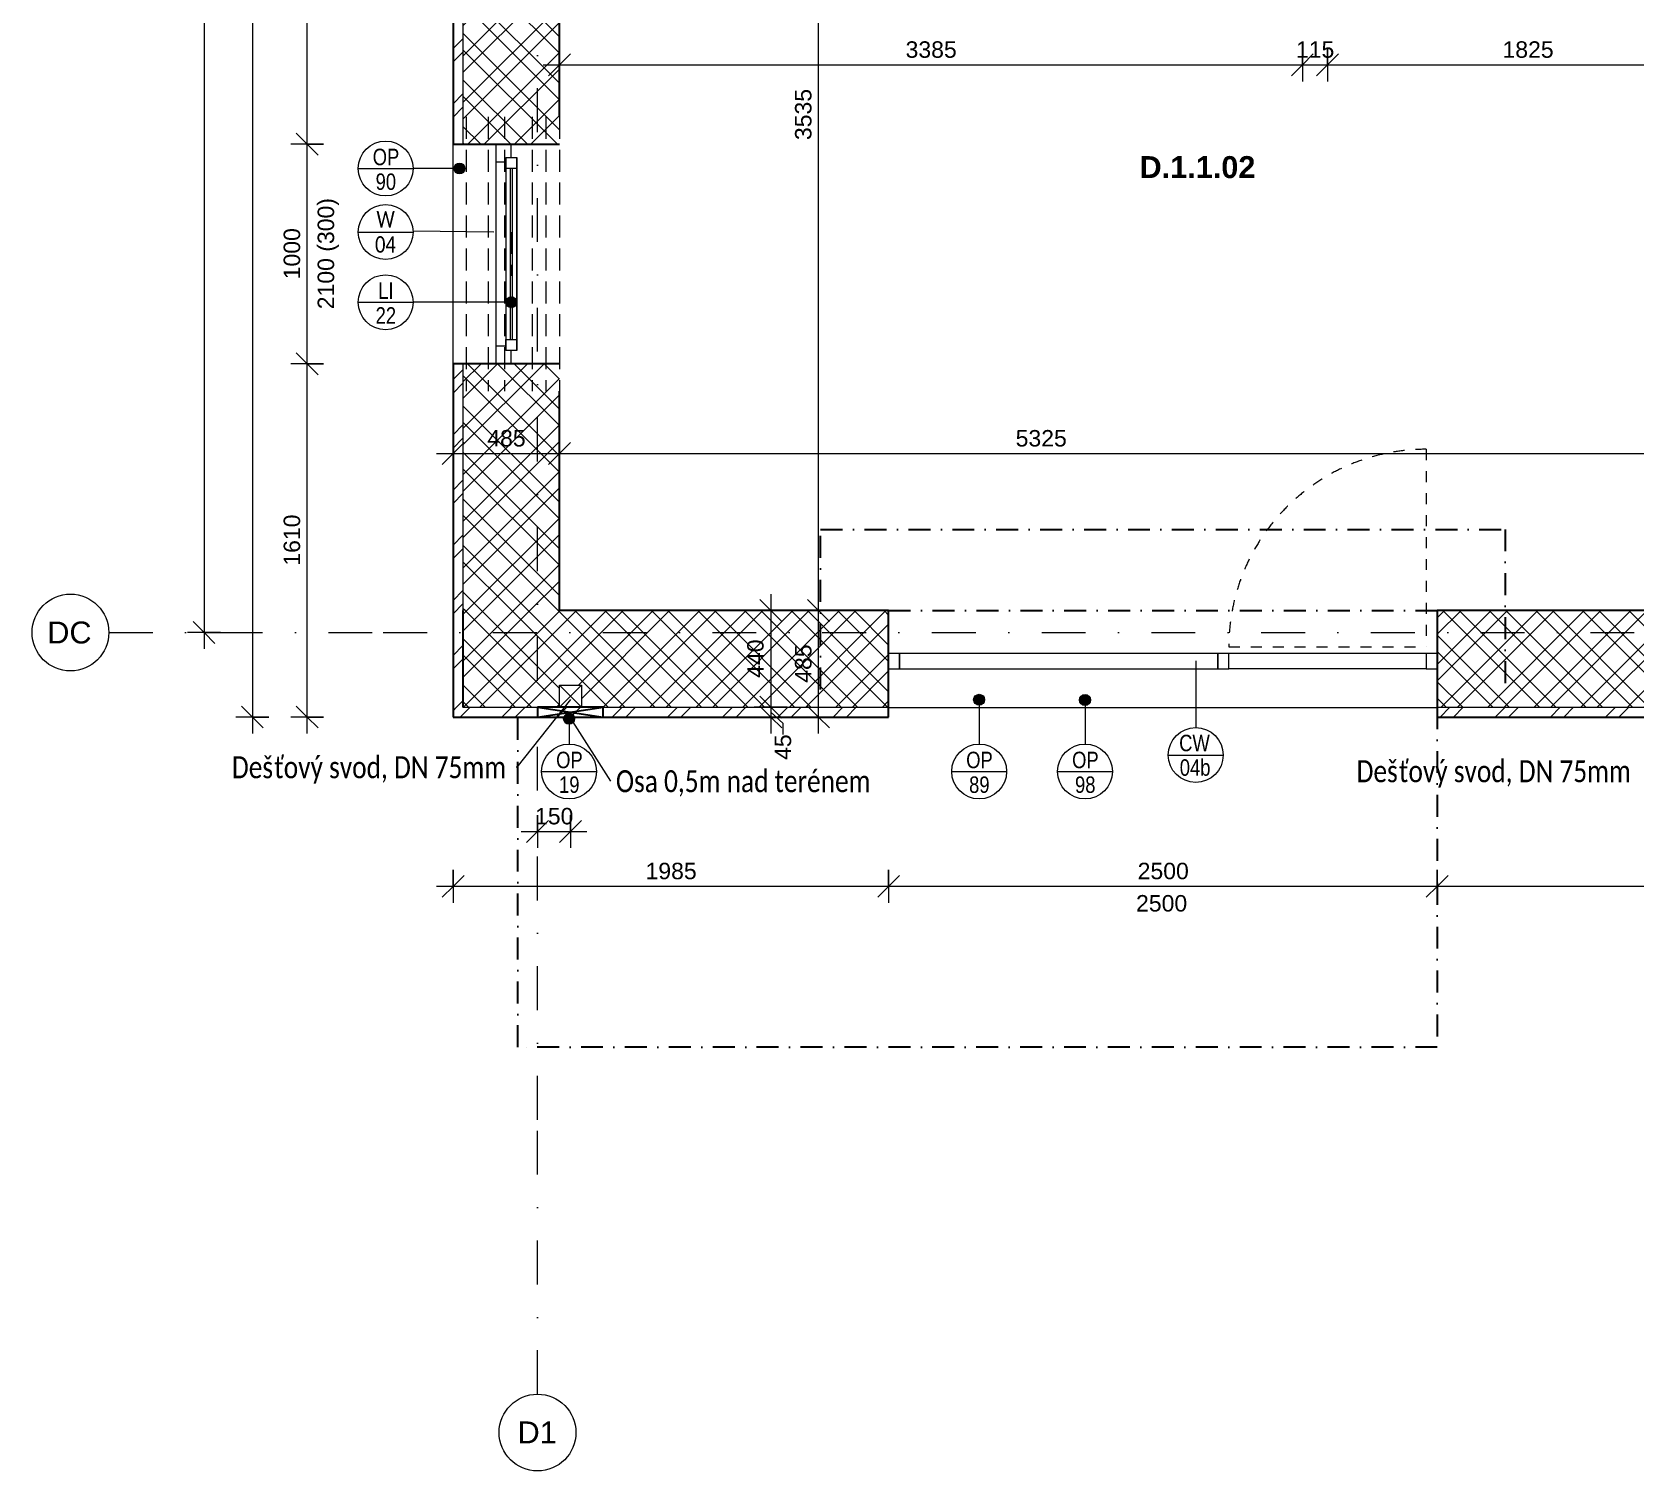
# Model space of a CAD drawing. Header units: millimetres. Extents: x -7705 to 38927, y -2985 to 72287.
# Drawn here: x -7705 to -401, y 53359 to 59916 of the extents above; entities that cross this region are included whole.
import ezdxf

# ---------------------------------------------------------------- set-up
doc = ezdxf.new("R2010")
doc.units = ezdxf.units.MM
for name, pattern in [('HA_Dash_2mm-S1mm', [100, 50, -50]), ('HA_Dash_3mm-S1mm', [150, 100, -50]), ('HA_DashDot_10mm-S3mm', [500, 200, -150, 0, -150]), ('HA_DashDot_4mm-S1mm', [200, 100, -50, 0, -50])]:
    doc.linetypes.add(name, pattern=pattern)
for name, color, linetype, lineweight in [('A-____-____-DIMS', 9, 'Continuous', 5), ('A-____-____-DIMS-50', 9, 'Continuous', 5), ('A-AREA-____-IDEN', 9, 'Continuous', 9), ('A-DETL-____-OTLN', 9, 'Continuous', 25), ('A-DOOR-____-OTLN', 9, 'Continuous', 9), ('A-FLOR-____-OTLN', 9, 'Continuous', 9), ('A-FLOR-____-OVHD', 9, 'HA_DashDot_4mm-S1mm', 25), ('A-GENM-____-HDLN', 9, 'HA_Dash_3mm-S1mm', 9), ('A-GENM-____-IDEN', 9, 'Continuous', 9), ('A-GENM-____-OTLN', 9, 'Continuous', 9), ('A-GLAZ-____-IDEN', 9, 'Continuous', 9), ('A-GLAZ-____-MCUT', 9, 'Continuous', 5), ('A-GLAZ-____-OTLN', 9, 'Continuous', 5), ('A-GLAZ-CURT-MCUT', 9, 'Continuous', 5), ('A-GLAZ-CURT-OTLN', 9, 'Continuous', 5), ('A-GLAZ-CWMG-MCUT', 9, 'Continuous', 5), ('A-GLAZ-CWMG-OTLN', 9, 'Continuous', 5), ('A-WALL-____-IDEN', 9, 'Continuous', 9), ('A-WALL-____-MCUT', 9, 'Continuous', 25), ('A-WALL-____-OTLN', 9, 'Continuous', 9), ('A-WALL-____-PATT', 9, 'Continuous', 25), ('G-____-____-TEXT', 9, 'Continuous', 5), ('M-HVAC-DUCT-OTLN', 9, 'Continuous', 9), ('S-GRID-____-IDEN', 9, 'Continuous', 9), ('S-GRID-____-OTLN', 9, 'Continuous', 5)]:
    doc.layers.add(name, color=color, linetype=linetype, lineweight=lineweight)
doc.styles.add('Arial', font='arial.ttf', dxfattribs={"height": 100})
doc.styles.add('Arial_1', font='arial.ttf', dxfattribs={"height": 75})
doc.styles.add('Arial_2', font='arial.ttf', dxfattribs={"width": 0.8, "height": 75})
doc.styles.add('Arial_B', font='arialbd.ttf', dxfattribs={"height": 100})
doc.styles.add('Calibri', font='calibri.ttf', dxfattribs={"width": 0.8, "height": 75})
doc.styles.add('Calibri_1', font='calibri.ttf', dxfattribs={"width": 0.8, "height": 100})
doc.dimstyles.new('Inner_Dimensions', dxfattribs={"dimscale": 304.8, "dimtxt": 76.519455, "dimasz": 0.328084, "dimexe": 0.246063, "dimexo": 0.0625, "dimgap": 0.032808, "dimtad": 1, "dimdec": 0, "dimzin": 0, "dimdsep": 46, "dimtxsty": 'Arial_1', "dimblk1": 'OBLIQUE', "dimblk2": 'OBLIQUE', "dimsah": 1, "dimcen": 0.09, "dimdle": 0.246063, "dimazin": 0, "dimtfac": 1, "dimtdec": 4, "dimtix": 1, "dimtmove": 0, "dimatfit": 3, "dimfxl": 0.246063, "dimfxlon": 1, "dimtvp": 1, "dimtolj": 1, "dimtzin": 0, "dimlwd": 9, "dimlwe": 9, "dimarcsym": 2})
doc.dimstyles.new('Inner_Dimensions_1', dxfattribs={"dimscale": 304.8, "dimtxt": 76.519455, "dimasz": 0.328084, "dimexe": 0.246063, "dimexo": 0.0625, "dimgap": 0.032808, "dimtad": 1, "dimdec": 0, "dimzin": 0, "dimdsep": 46, "dimtxsty": 'Arial_1', "dimblk1": 'OBLIQUE', "dimblk2": 'OBLIQUE', "dimsah": 1, "dimcen": 0.09, "dimdle": 0.246063, "dimazin": 0, "dimtfac": 1, "dimtdec": 4, "dimtix": 1, "dimtmove": 2, "dimatfit": 3, "dimfxl": 0.246063, "dimfxlon": 1, "dimtvp": 1, "dimtolj": 1, "dimtzin": 0, "dimlwd": 9, "dimlwe": 9, "dimarcsym": 2})
doc.dimstyles.new('Inner_Dimensions_2', dxfattribs={"dimscale": 304.8, "dimtxt": 76.519455, "dimasz": 0.328084, "dimexe": 0.246063, "dimexo": 0.0625, "dimgap": 0.032808, "dimtad": 1, "dimdec": 0, "dimzin": 0, "dimdsep": 46, "dimtxsty": 'Arial_1', "dimblk1": 'OBLIQUE', "dimblk2": 'OBLIQUE', "dimsah": 1, "dimcen": 0.09, "dimdle": 0.246063, "dimazin": 0, "dimtfac": 1, "dimtdec": 4, "dimtix": 1, "dimtmove": 1, "dimatfit": 3, "dimfxl": 0.246063, "dimfxlon": 1, "dimtvp": 1, "dimtolj": 1, "dimtzin": 0, "dimlwd": 9, "dimlwe": 9, "dimarcsym": 2})
pattern_1 = [(45, (0, 0), (-106.06602, 106.06602), []), (45, (75, 0), (-106.06602, 106.06602), []), (315, (0, 0), (106.06602, 106.06602), []), (315, (75, 0), (106.06602, 106.06602), [])]
pattern_2 = [(45, (0, 0), (-125.7236, 125.7236), []), (45, (0, 190.5), (-125.7236, 125.7236), [])]

# ---------------------------------------------------------------- blocks, each defined once
blk = doc.blocks.new('HA_WD_SinglePanel - 1000x2100-1653868-DPS_1NP-D')
at = {"layer": 'A-GLAZ-____-MCUT'}
for p, q in [((-420, 70), (-500, 70)), ((-500, 0), (-440, 0)), ((-440, -25), (-440, 25)), ((-440, 25), (-390, 25)), ((-420, 25), (-420, 70)), ((-390, 25), (-390, -25)), ((390, 5), (-390, 5)), ((390, -25), (390, 25)), ((390, 25), (440, 25)), ((500, 70), (420, 70)), ((420, 70), (420, 25)), ((440, 25), (440, -25)), ((440, 0), (500, 0)), ((-390, -25), (-440, -25)), ((390, -5), (-390, -5)), ((440, -25), (390, -25))]:
    blk.add_line(p, q, dxfattribs=at)
at = {"layer": 'A-GLAZ-____-OTLN'}
for p, q in [((440, 25), (-440, 25)), ((-440, -25), (-440, 25)), ((420, 70), (-420, 70)), ((390, 25), (-390, 25)), ((440, 25), (440, -25)), ((-440, -25), (440, -25)), ((390, -25), (-390, -25))]:
    blk.add_line(p, q, dxfattribs=at)
blk = doc.blocks.new('Systémový panel - Sklo-2038694-DPS_1NP-D')
at = {"layer": 'A-GLAZ-CURT-MCUT'}
for p, q in [((725, 0), (-725, 0)), ((-725, 0), (-725, -70)), ((725, -70), (725, 0)), ((-725, -70), (725, -70))]:
    blk.add_line(p, q, dxfattribs=at)
blk = doc.blocks.new('Obdélníková příčel - 50x70mm EXT-2038695-DPS_1NP-D')
at = {"layer": 'A-GLAZ-CWMG-MCUT'}
for p, q in [((-50, 70), (0, 70)), ((-50, 0), (-50, 70)), ((0, 0), (-50, 0)), ((0, 70), (0, 0))]:
    blk.add_line(p, q, dxfattribs=at)
blk = doc.blocks.new('Obdélníková příčel - 50x70mm EXT-2038696-DPS_1NP-D')
at = {"layer": 'A-GLAZ-CWMG-MCUT'}
for p, q in [((0, 70), (-50, 70)), ((-50, 70), (-50, 0)), ((-50, 0), (0, 0)), ((0, 0), (0, 70))]:
    blk.add_line(p, q, dxfattribs=at)
blk = doc.blocks.new('ABMV_CW_Single_Swing_Generic - Ex_Glass_SKLOPNE-2038697-DPS_1NP-D')
at = {"layer": 'A-DOOR-____-OTLN', "linetype": 'HA_Dash_2mm-S1mm', "lineweight": 5}
for p in [(450, 930), (-450, 30)]:
    blk.add_line(p, (450, 30), dxfattribs=at)
blk.add_arc((450, 30), 900, 90, 180, dxfattribs=at)
blk = doc.blocks.new('Obdélníková příčel - 50x70mm EXT-1480163-DPS_1NP-D')
at = {"layer": 'A-GLAZ-CWMG-OTLN'}
for p, q in [((-1351.8, 57084.9), (-2251.8, 57084.9)), ((-1351.8, 57014.9), (-2251.8, 57014.9))]:
    blk.add_line(p, q, dxfattribs=at)
blk = doc.blocks.new('Obdélníková příčel - 50x70mm EXT-2038693-DPS_1NP-D')
at = {"layer": 'A-GLAZ-CWMG-MCUT'}
for p, q in [((-25, 70), (25, 70)), ((-25, 0), (-25, 70)), ((25, 0), (-25, 0)), ((25, 70), (25, 0))]:
    blk.add_line(p, q, dxfattribs=at)
blk = doc.blocks.new('TB_Porotherm KPVarioUNI_1250mm - TB_Porotherm KPVarioUNI_1250mm-1862582-DPS_1NP-D')
at = {"layer": 'A-GENM-____-HDLN'}
for p, q in [((-625, 220), (625, 220)), ((-625, 157.5), (625, 157.5)), ((-625, 95), (625, 95)), ((-100, 0), (100, 0)), ((-625, -30), (625, -30)), ((-625, -105), (625, -105)), ((-625, -205), (625, -205))]:
    blk.add_line(p, q, dxfattribs=at)
blk = doc.blocks.new('Grid - Radius 3_5mm-353793-DPS_1NP-D')
at = {"layer": 'S-GRID-____-IDEN'}
blk.add_circle((0, 0), 3.5, dxfattribs=at)
blk = doc.blocks.new('DIMBLOCK6-DPS_1NP-D')
at = {"layer": 'A-____-____-DIMS-50', "lineweight": 9}
for p, q in [((-4196.2, 57279.9), (-4046.2, 57279.9)), ((-4121.2, 57279.9), (-4196.2, 57279.9)), ((-4121.2, 57279.9), (-4171.2, 57329.9)), ((-4121.2, 56719.9), (-4121.2, 57279.9)), ((-4121.2, 57279.9), (-4071.2, 57229.9)), ((-4121.2, 56794.9), (-4171.2, 56844.9)), ((-4196.2, 56794.9), (-4046.2, 56794.9)), ((-4121.2, 56794.9), (-4196.2, 56794.9)), ((-4121.2, 56794.9), (-4071.2, 56744.9))]:
    blk.add_line(p, q, dxfattribs=at)
at = {"layer": 'A-____-____-DIMS-50', "color": 0, "lineweight": 9, "insert": (-4228.6, 56950.9), "char_height": 75, "width": 207.662, "attachment_point": 1, "rotation": 90, "line_spacing_factor": 0.941778, "style": 'Arial_1'}
blk.add_mtext('485', dxfattribs=at)
blk = doc.blocks.new('_Oblique')
at = {"color": 0, "linetype": 'ByBlock', "lineweight": -2}
blk.add_line((-0.5, -0.5), (0.5, 0.5), dxfattribs=at)
blk = doc.blocks.new('DIMBLOCK7-DPS_1NP-D')
at = {"layer": 'A-____-____-DIMS-50', "lineweight": 9}
for p, q in [((-4121.2, 60814.9), (-4171.2, 60864.9)), ((-4196.2, 60814.9), (-4046.2, 60814.9)), ((-4121.2, 60814.9), (-4196.2, 60814.9)), ((-4121.2, 57279.9), (-4121.2, 60814.9)), ((-4121.2, 60814.9), (-4071.2, 60764.9)), ((-4196.2, 57279.9), (-4046.2, 57279.9)), ((-4121.2, 57279.9), (-4196.2, 57279.9)), ((-4121.2, 57279.9), (-4171.2, 57329.9)), ((-4121.2, 57279.9), (-4071.2, 57229.9))]:
    blk.add_line(p, q, dxfattribs=at)
at = {"layer": 'A-____-____-DIMS-50', "color": 0, "lineweight": 9, "insert": (-4228.6, 59424), "char_height": 75, "width": 276.883, "attachment_point": 1, "rotation": 90, "line_spacing_factor": 0.941778, "style": 'Arial_1'}
blk.add_mtext('3535', dxfattribs=at)
blk = doc.blocks.new('DIMBLOCK33-DPS_1NP-D')
at = {"layer": 'A-____-____-DIMS-50', "lineweight": 9}
for p, q in [((-5786.8, 58070.2), (-5786.8, 57920.2)), ((-5786.8, 57995.2), (-5786.8, 58070.2)), ((-5301.8, 58070.2), (-5301.8, 57920.2)), ((-5301.8, 57995.2), (-5301.8, 58070.2)), ((-5861.8, 57995.2), (-5301.8, 57995.2)), ((-5786.8, 57995.2), (-5836.8, 57945.2)), ((-5786.8, 57995.2), (-5736.8, 58045.2)), ((-5301.8, 57995.2), (-5351.8, 57945.2)), ((-5301.8, 57995.2), (-5251.8, 58045.2))]:
    blk.add_line(p, q, dxfattribs=at)
at = {"layer": 'A-____-____-DIMS-50', "color": 0, "lineweight": 9, "insert": (-5630.8, 58102.6), "char_height": 75, "width": 207.662, "attachment_point": 1, "line_spacing_factor": 0.941778, "style": 'Arial_1'}
blk.add_mtext('485', dxfattribs=at)
blk = doc.blocks.new('DIMBLOCK34-DPS_1NP-D')
at = {"layer": 'A-____-____-DIMS-50', "lineweight": 9}
for p, q in [((-5301.8, 58070.2), (-5301.8, 57920.2)), ((-5301.8, 57995.2), (-5301.8, 58070.2)), ((23.2, 58070.2), (23.2, 57920.2)), ((23.2, 57995.2), (23.2, 58070.2)), ((-5301.8, 57995.2), (-5351.8, 57945.2)), ((-5301.8, 57995.2), (-5251.8, 58045.2)), ((-5301.8, 57995.2), (23.2, 57995.2)), ((23.2, 57995.2), (-26.8, 57945.2)), ((23.2, 57995.2), (73.2, 58045.2))]:
    blk.add_line(p, q, dxfattribs=at)
at = {"layer": 'A-____-____-DIMS-50', "color": 0, "lineweight": 9, "insert": (-3223.2, 58102.6), "char_height": 75, "width": 276.883, "attachment_point": 1, "line_spacing_factor": 0.941778, "style": 'Arial_1'}
blk.add_mtext('5325', dxfattribs=at)
blk = doc.blocks.new('DIMBLOCK79-DPS_1NP-D')
at = {"layer": 'A-____-____-DIMS-50', "lineweight": 9}
for p, q in [((-6451.4, 58404.9), (-6501.4, 58454.9)), ((-6376.4, 58404.9), (-6526.4, 58404.9)), ((-6451.4, 56719.9), (-6451.4, 58404.9)), ((-6451.4, 58404.9), (-6401.4, 58354.9)), ((-6451.4, 58404.9), (-6376.4, 58404.9)), ((-6451.4, 56794.9), (-6501.4, 56844.9)), ((-6376.4, 56794.9), (-6526.4, 56794.9)), ((-6451.4, 56794.9), (-6401.4, 56744.9)), ((-6451.4, 56794.9), (-6376.4, 56794.9))]:
    blk.add_line(p, q, dxfattribs=at)
at = {"layer": 'A-____-____-DIMS-50', "color": 0, "lineweight": 9, "insert": (-6558.8, 57484.5), "char_height": 75, "width": 276.883, "attachment_point": 1, "rotation": 90, "line_spacing_factor": 0.941778, "style": 'Arial_1'}
blk.add_mtext('1610', dxfattribs=at)
blk = doc.blocks.new('DIMBLOCK80-DPS_1NP-D')
at = {"layer": 'A-____-____-DIMS-50', "lineweight": 9}
for p, q in [((-6451.4, 59404.9), (-6501.4, 59454.9)), ((-6376.4, 59404.9), (-6526.4, 59404.9)), ((-6451.4, 58404.9), (-6451.4, 59404.9)), ((-6451.4, 59404.9), (-6401.4, 59354.9)), ((-6451.4, 59404.9), (-6376.4, 59404.9)), ((-6451.4, 58404.9), (-6501.4, 58454.9)), ((-6376.4, 58404.9), (-6526.4, 58404.9)), ((-6451.4, 58404.9), (-6401.4, 58354.9)), ((-6451.4, 58404.9), (-6376.4, 58404.9))]:
    blk.add_line(p, q, dxfattribs=at)
at = {"layer": 'A-____-____-DIMS-50', "color": 0, "lineweight": 9, "insert": (-6558.8, 58789.5), "char_height": 75, "width": 276.883, "attachment_point": 1, "rotation": 90, "line_spacing_factor": 0.941778, "style": 'Arial_1'}
blk.add_mtext('1000', dxfattribs=at)
blk = doc.blocks.new('DIMBLOCK81-DPS_1NP-D')
at = {"layer": 'A-____-____-DIMS-50', "lineweight": 9}
for p, q in [((-6451.4, 61029.9), (-6501.4, 61079.9)), ((-6376.4, 61029.9), (-6526.4, 61029.9)), ((-6451.4, 59404.9), (-6451.4, 61029.9)), ((-6451.4, 61029.9), (-6401.4, 60979.9)), ((-6451.4, 61029.9), (-6376.4, 61029.9)), ((-6451.4, 59404.9), (-6501.4, 59454.9)), ((-6376.4, 59404.9), (-6526.4, 59404.9)), ((-6451.4, 59404.9), (-6401.4, 59354.9)), ((-6451.4, 59404.9), (-6376.4, 59404.9))]:
    blk.add_line(p, q, dxfattribs=at)
at = {"layer": 'A-____-____-DIMS-50', "color": 0, "lineweight": 9, "insert": (-6558.8, 60102), "char_height": 75, "width": 276.883, "attachment_point": 1, "rotation": 90, "line_spacing_factor": 0.941778, "style": 'Arial_1'}
blk.add_mtext('1625', dxfattribs=at)
blk = doc.blocks.new('DIMBLOCK97-DPS_1NP-D')
at = {"layer": 'A-____-____-DIMS-50', "lineweight": 9}
for p, q in [((-1301.8, 56098.2), (-1301.8, 55948.2)), ((-1301.8, 56023.2), (-1301.8, 56098.2)), ((823.2, 56098.2), (823.2, 55948.2)), ((823.2, 56023.2), (823.2, 56098.2)), ((-1301.8, 56023.2), (-1351.8, 55973.2)), ((-1301.8, 56023.2), (-1251.8, 56073.2)), ((823.2, 56023.2), (-1301.8, 56023.2)), ((823.2, 56023.2), (773.2, 55973.2)), ((823.2, 56023.2), (873.2, 56073.2))]:
    blk.add_line(p, q, dxfattribs=at)
at = {"layer": 'A-____-____-DIMS-50', "color": 0, "lineweight": 9, "insert": (-354.7, 56130.6), "char_height": 75, "width": 276.883, "attachment_point": 1, "line_spacing_factor": 0.941778, "style": 'Arial_1'}
blk.add_mtext('2125', dxfattribs=at)
blk = doc.blocks.new('DIMBLOCK98-DPS_1NP-D')
at = {"layer": 'A-____-____-DIMS-50', "lineweight": 9}
for p, q in [((-3801.8, 56098.2), (-3801.8, 55948.2)), ((-3801.8, 56023.2), (-3801.8, 56098.2)), ((-1301.8, 56098.2), (-1301.8, 55948.2)), ((-1301.8, 56023.2), (-1301.8, 56098.2)), ((-3801.8, 56023.2), (-3851.8, 55973.2)), ((-3801.8, 56023.2), (-3751.8, 56073.2)), ((-1301.8, 56023.2), (-3801.8, 56023.2)), ((-1301.8, 56023.2), (-1351.8, 55973.2)), ((-1301.8, 56023.2), (-1251.8, 56073.2))]:
    blk.add_line(p, q, dxfattribs=at)
at = {"layer": 'A-____-____-DIMS-50', "color": 0, "lineweight": 9, "insert": (-2667.2, 56130.6), "char_height": 75, "width": 276.883, "attachment_point": 1, "line_spacing_factor": 0.941778, "style": 'Arial_1'}
blk.add_mtext('2500', dxfattribs=at)
blk = doc.blocks.new('DIMBLOCK99-DPS_1NP-D')
at = {"layer": 'A-____-____-DIMS-50', "lineweight": 9}
for p, q in [((-5786.8, 56098.2), (-5786.8, 55948.2)), ((-5786.8, 56023.2), (-5786.8, 56098.2)), ((-3801.8, 56098.2), (-3801.8, 55948.2)), ((-3801.8, 56023.2), (-3801.8, 56098.2)), ((-3801.8, 56023.2), (-5861.8, 56023.2)), ((-5786.8, 56023.2), (-5836.8, 55973.2)), ((-5786.8, 56023.2), (-5736.8, 56073.2)), ((-3801.8, 56023.2), (-3851.8, 55973.2)), ((-3801.8, 56023.2), (-3751.8, 56073.2))]:
    blk.add_line(p, q, dxfattribs=at)
at = {"layer": 'A-____-____-DIMS-50', "color": 0, "lineweight": 9, "insert": (-4909.7, 56130.6), "char_height": 75, "width": 276.883, "attachment_point": 1, "line_spacing_factor": 0.941778, "style": 'Arial_1'}
blk.add_mtext('1985', dxfattribs=at)
blk = doc.blocks.new('HA_TAG_WD - Type Mark-1512533-DPS_1NP-D')
at = {"layer": 'A-GLAZ-____-IDEN'}
blk.add_line((-2.5, 0), (2.5, 0), dxfattribs=at)
blk.add_circle((0, 0), 2.5, dxfattribs=at)
blk = doc.blocks.new('HA_TAG_GM_Products - Generic-588599-DPS_1NP-D')
at = {"layer": 'A-GENM-____-IDEN'}
blk.add_line((-2.5, 0), (2.5, 0), dxfattribs=at)
blk.add_circle((0, 0), 2.5, dxfattribs=at)
blk = doc.blocks.new('DIMBLOCK221-DPS_1NP-D')
at = {"layer": 'A-____-____-DIMS-50', "lineweight": 9}
for p, q in [((-6701.4, 69214.9), (-6751.4, 69264.9)), ((-6701.4, 69289.9), (-6701.4, 56719.9)), ((-6626.4, 69214.9), (-6776.4, 69214.9)), ((-6701.4, 69214.9), (-6651.4, 69164.9)), ((-6701.4, 69214.9), (-6626.4, 69214.9)), ((-6701.4, 56794.9), (-6751.4, 56844.9)), ((-6626.4, 56794.9), (-6776.4, 56794.9)), ((-6701.4, 56794.9), (-6651.4, 56744.9)), ((-6701.4, 56794.9), (-6626.4, 56794.9))]:
    blk.add_line(p, q, dxfattribs=at)
at = {"layer": 'A-____-____-DIMS-50', "color": 0, "lineweight": 9, "insert": (-6808.8, 62860.7), "char_height": 75, "width": 346.103, "attachment_point": 1, "rotation": 90, "line_spacing_factor": 0.941778, "style": 'Arial_1'}
blk.add_mtext('12420', dxfattribs=at)
blk = doc.blocks.new('HA_TAG_cWA - Default-922888-DPS_1NP-D')
at = {"layer": 'A-WALL-____-IDEN'}
blk.add_line((-2.5, 0), (2.5, 0), dxfattribs=at)
blk.add_circle((0, 0), 2.5, dxfattribs=at)
blk = doc.blocks.new('DIMBLOCK242-DPS_1NP-D')
at = {"layer": 'A-____-____-DIMS-50', "lineweight": 9}
for p, q in [((-5401.8, 56348.2), (-5401.8, 56198.2)), ((-5401.8, 56273.2), (-5401.8, 56348.2)), ((-5401.8, 56273.2), (-5351.8, 56323.2)), ((-5251.8, 56348.2), (-5251.8, 56198.2)), ((-5251.8, 56273.2), (-5251.8, 56348.2)), ((-5251.8, 56273.2), (-5201.8, 56323.2)), ((-5476.8, 56273.2), (-5176.8, 56273.2)), ((-5401.8, 56273.2), (-5451.8, 56223.2)), ((-5251.8, 56273.2), (-5301.8, 56223.2))]:
    blk.add_line(p, q, dxfattribs=at)
at = {"layer": 'A-____-____-DIMS-50', "color": 0, "lineweight": 9, "insert": (-5413.3, 56380.6), "char_height": 75, "width": 207.662, "attachment_point": 1, "line_spacing_factor": 0.941778, "style": 'Arial_1'}
blk.add_mtext('150', dxfattribs=at)
blk = doc.blocks.new('DIMBLOCK248-DPS_1NP-D')
at = {"layer": 'A-____-____-DIMS-50', "lineweight": 9}
for p, q in [((-6921.6, 64029.9), (-6971.6, 64079.9)), ((-6846.6, 64029.9), (-6996.6, 64029.9)), ((-6921.6, 64029.9), (-6921.6, 57104.9)), ((-6921.6, 64029.9), (-6871.6, 63979.9)), ((-6921.6, 64029.9), (-6846.6, 64029.9)), ((-6921.6, 57179.9), (-6971.6, 57229.9)), ((-6846.6, 57179.9), (-6996.6, 57179.9)), ((-6921.6, 57179.9), (-6871.6, 57129.9)), ((-6921.6, 57179.9), (-6846.6, 57179.9))]:
    blk.add_line(p, q, dxfattribs=at)
at = {"layer": 'A-____-____-DIMS-50', "color": 0, "lineweight": 9, "insert": (-7029, 60489.5), "char_height": 75, "width": 276.883, "attachment_point": 1, "rotation": 90, "line_spacing_factor": 0.941778, "style": 'Arial_1'}
blk.add_mtext('6850', dxfattribs=at)
blk = doc.blocks.new('DIMBLOCK263-DPS_1NP-D')
at = {"layer": 'A-____-____-DIMS-50', "lineweight": 9}
for p, q in [((-5301.8, 59841.6), (-5301.8, 59691.6)), ((-5301.8, 59766.6), (-5301.8, 59841.6)), ((-1916.8, 59841.6), (-1916.8, 59691.6)), ((-1916.8, 59766.6), (-1916.8, 59841.6)), ((-5376.8, 59766.6), (-1916.8, 59766.6)), ((-5301.8, 59766.6), (-5351.8, 59716.6)), ((-5301.8, 59766.6), (-5251.8, 59816.6)), ((-1916.8, 59766.6), (-1966.8, 59716.6)), ((-1916.8, 59766.6), (-1866.8, 59816.6))]:
    blk.add_line(p, q, dxfattribs=at)
at = {"layer": 'A-____-____-DIMS-50', "color": 0, "lineweight": 9, "insert": (-3724.7, 59874), "char_height": 75, "width": 276.883, "attachment_point": 1, "line_spacing_factor": 0.941778, "style": 'Arial_1'}
blk.add_mtext('3385', dxfattribs=at)
blk = doc.blocks.new('DIMBLOCK264-DPS_1NP-D')
at = {"layer": 'A-____-____-DIMS-50', "lineweight": 9}
for p, q in [((-1916.8, 59841.6), (-1916.8, 59691.6)), ((-1916.8, 59766.6), (-1916.8, 59841.6)), ((-1801.8, 59841.6), (-1801.8, 59691.6)), ((-1801.8, 59766.6), (-1801.8, 59841.6)), ((-1916.8, 59766.6), (-1966.8, 59716.6)), ((-1916.8, 59766.6), (-1866.8, 59816.6)), ((-1916.8, 59766.6), (-1801.8, 59766.6)), ((-1801.8, 59766.6), (-1851.8, 59716.6)), ((-1801.8, 59766.6), (-1751.8, 59816.6))]:
    blk.add_line(p, q, dxfattribs=at)
at = {"layer": 'A-____-____-DIMS-50', "color": 0, "lineweight": 9, "insert": (-1945.8, 59874), "char_height": 75, "width": 207.662, "attachment_point": 1, "line_spacing_factor": 0.941778, "style": 'Arial_1'}
blk.add_mtext('115', dxfattribs=at)
blk = doc.blocks.new('DIMBLOCK265-DPS_1NP-D')
at = {"layer": 'A-____-____-DIMS-50', "lineweight": 9}
for p, q in [((-1801.8, 59841.6), (-1801.8, 59691.6)), ((-1801.8, 59766.6), (-1801.8, 59841.6)), ((23.2, 59841.6), (23.2, 59691.6)), ((23.2, 59766.6), (23.2, 59841.6)), ((-1801.8, 59766.6), (-1851.8, 59716.6)), ((-1801.8, 59766.6), (-1751.8, 59816.6)), ((-1801.8, 59766.6), (23.2, 59766.6)), ((23.2, 59766.6), (-26.8, 59716.6)), ((23.2, 59766.6), (73.2, 59816.6))]:
    blk.add_line(p, q, dxfattribs=at)
at = {"layer": 'A-____-____-DIMS-50', "color": 0, "lineweight": 9, "insert": (-1004.7, 59874), "char_height": 75, "width": 276.883, "attachment_point": 1, "line_spacing_factor": 0.941778, "style": 'Arial_1'}
blk.add_mtext('1825', dxfattribs=at)
blk = doc.blocks.new('DIMBLOCK309-DPS_1NP-D')
at = {"layer": 'A-____-____-DIMS-50', "lineweight": 9}
for p, q in [((-4339.1, 57354.9), (-4339.1, 56839.9)), ((-4264.1, 57279.9), (-4414.1, 57279.9)), ((-4339.1, 57279.9), (-4389.1, 57329.9)), ((-4339.1, 57279.9), (-4289.1, 57229.9)), ((-4339.1, 57279.9), (-4264.1, 57279.9)), ((-4264.1, 56839.9), (-4414.1, 56839.9)), ((-4339.1, 56839.9), (-4389.1, 56889.9)), ((-4339.1, 56839.9), (-4289.1, 56789.9)), ((-4339.1, 56839.9), (-4264.1, 56839.9))]:
    blk.add_line(p, q, dxfattribs=at)
at = {"layer": 'A-____-____-DIMS-50', "color": 0, "lineweight": 9, "insert": (-4446.5, 56973.4), "char_height": 75, "width": 207.662, "attachment_point": 1, "rotation": 90, "line_spacing_factor": 0.941778, "style": 'Arial_1'}
blk.add_mtext('440', dxfattribs=at)
blk = doc.blocks.new('DIMBLOCK310-DPS_1NP-D')
at = {"layer": 'A-____-____-DIMS-50', "lineweight": 9}
for p, q in [((-4264.1, 56839.9), (-4414.1, 56839.9)), ((-4339.1, 56839.9), (-4389.1, 56889.9)), ((-4339.1, 56794.9), (-4389.1, 56844.9)), ((-4339.1, 56839.9), (-4339.1, 56719.9)), ((-4339.1, 56839.9), (-4289.1, 56789.9)), ((-4339.1, 56839.9), (-4264.1, 56839.9)), ((-4264.1, 56794.9), (-4414.1, 56794.9)), ((-4282.8, 56764.7), (-4339.1, 56817.4)), ((-4339.1, 56794.9), (-4289.1, 56744.9)), ((-4339.1, 56794.9), (-4264.1, 56794.9)), ((-4282.8, 56714.7), (-4282.8, 56764.7))]:
    blk.add_line(p, q, dxfattribs=at)
at = {"layer": 'A-____-____-DIMS-50', "color": 0, "lineweight": 9, "insert": (-4321.3, 56599.3), "char_height": 75, "width": 138.441, "attachment_point": 1, "rotation": 90, "line_spacing_factor": 0.941778, "style": 'Arial_1'}
blk.add_mtext('45', dxfattribs=at)

msp = doc.modelspace()

# ---------------------------------------------------------------- hatches: boundary and pattern name
at = {"layer": 'A-GENM-____-IDEN'}
h = msp.add_hatch(color=256, dxfattribs=at)
edge = h.paths.add_edge_path()
edge.add_arc((-5757.4, 59294.5), 25, 0, 360)
h = msp.add_hatch(color=256, dxfattribs=at)
edge = h.paths.add_edge_path()
edge.add_arc((-5521.8, 58684.9), 25, 0, 360)
h = msp.add_hatch(color=256, dxfattribs=at)
edge = h.paths.add_edge_path()
edge.add_arc((-3389.5, 56873.4), 25, 0, 360)
h = msp.add_hatch(color=256, dxfattribs=at)
edge = h.paths.add_edge_path()
edge.add_arc((-2906.9, 56872.6), 25, 0, 360)
h = msp.add_hatch(color=256, dxfattribs=at)
edge = h.paths.add_edge_path()
edge.add_arc((-5258, 56786.6), 25, 0, 360)
at = {"layer": 'A-WALL-____-PATT', "lineweight": 5}
h = msp.add_hatch(dxfattribs=at)
h.set_pattern_fill('FP_4', color=256, style=0, pattern_type=2)
h.set_pattern_definition(pattern_2)
h.paths.add_polyline_path([(-5741.8, 56839.9), (-5741.8, 58404.9), (-5786.8, 58404.9), (-5786.8, 56839.9)])
h.paths.add_polyline_path([(-5786.8, 59404.9), (-5741.8, 59404.9), (-5741.8, 61029.9), (-5786.8, 61029.9), (-5786.8, 60864.8)])
h.paths.add_polyline_path([(-5741.8, 61654.9), (-5741.8, 63779.9), (-5786.8, 63779.9), (-5786.8, 61654.9)])
h.paths.add_polyline_path([(-5786.8, 64779.9), (-5741.8, 64779.9), (-5741.8, 67014.9), (-5786.8, 67014.9), (-5786.8, 64782)])
h = msp.add_hatch(dxfattribs=at)
h.set_pattern_fill('FP_1', color=256, style=0, pattern_type=2)
h.set_pattern_definition(pattern_1)
h.paths.add_polyline_path([(-5741.8, 57279.9), (-5301.8, 57279.9), (-5301.8, 58404.9), (-5741.8, 58404.9)])
h.paths.add_polyline_path([(-5301.8, 59404.9), (-5301.8, 61029.9), (-5741.8, 61029.9), (-5741.8, 59404.9)])
h.paths.add_polyline_path([(-5521.8, 61654.9), (-5301.8, 61654.9), (-5301.8, 63779.9), (-5741.8, 63779.9), (-5741.8, 61654.9), (-5546.8, 61654.9)])
h.paths.add_polyline_path([(-5741.8, 64779.9), (-5301.8, 64779.9), (-5301.8, 66969.9), (-5741.8, 66969.9), (-5741.8, 64782)])
h = msp.add_hatch(dxfattribs=at)
h.set_pattern_fill('FP_1', color=256, style=0, pattern_type=2)
h.set_pattern_definition(pattern_1)
h.paths.add_polyline_path([(-5301.8, 56839.9), (-5301.8, 56939.5), (-5201.8, 56939.5), (-5201.8, 56839.9), (-3801.8, 56839.9), (-3801.8, 57279.9), (-5741.8, 57279.9), (-5741.8, 56839.9)])
h.paths.add_polyline_path([(-1301.8, 56839.9), (-196.8, 56839.9), (-196.8, 56939.5), (-96.8, 56939.5), (-96.8, 56839.9), (823.2, 56839.9), (823.2, 57279.9), (-1301.8, 57279.9)])
h.paths.add_polyline_path([(4823.2, 56839.9), (4823.2, 57279.9), (3323.2, 57279.9), (3323.2, 56839.9)])
h.paths.add_polyline_path([(9198.2, 56839.9), (9198.2, 57279.9), (7323.2, 57279.9), (7323.2, 56839.9), (7567.9, 56839.9), (7567.9, 56939.5), (7667.9, 56939.5), (7667.9, 56839.9), (8413.3, 56839.9)])
h.paths.add_polyline_path([(13198.2, 56839.9), (13198.2, 57279.9), (11698.2, 57279.9), (11698.2, 56839.9)])
h.paths.add_polyline_path([(16047.9, 56839.9), (17823.2, 56839.9), (17823.2, 57279.9), (15698.2, 57279.9), (15698.2, 56839.9), (15947.9, 56839.9), (15947.9, 56939.5), (16047.9, 56939.5)])
h.paths.add_polyline_path([(21797.9, 56839.9), (21798.2, 56839.9), (21797.9, 57279.9), (20323.2, 57279.9), (20323.2, 56839.9), (21697.9, 56839.9), (21697.9, 56939.5), (21797.9, 56939.5)])
h = msp.add_hatch(dxfattribs=at)
h.set_pattern_fill('FP_4', color=256, style=0, pattern_type=2)
h.set_pattern_definition(pattern_2)
h.paths.add_polyline_path([(-3801.8, 56794.9), (-3801.8, 56839.9), (-5786.8, 56839.9), (-5786.8, 56794.9), (-5201.8, 56794.9)])
h.paths.add_polyline_path([(-1301.8, 56794.9), (823.2, 56794.9), (823.2, 56839.9), (-1301.8, 56839.9)])
h.paths.add_polyline_path([(4823.2, 56794.9), (4823.2, 56839.9), (3323.2, 56839.9), (3323.2, 56794.9)])
h.paths.add_polyline_path([(7567.9, 56794.9), (9198.2, 56794.9), (9198.2, 56839.9), (7323.2, 56839.9), (7323.2, 56794.9)])
h.paths.add_polyline_path([(11698.2, 56794.9), (13198.2, 56794.9), (13198.2, 56839.9), (11698.2, 56839.9)])
h.paths.add_polyline_path([(15947.9, 56794.9), (17823.2, 56794.9), (17823.2, 56839.9), (15698.2, 56839.9), (15698.2, 56794.9)])
h.paths.add_polyline_path([(21697.9, 56794.9), (22238.2, 56794.9), (22238.2, 56839.9), (20323.2, 56839.9), (20323.2, 56794.9)])

# ---------------------------------------------------------------- linework, layer by layer
at = {"layer": 'A-DETL-____-OTLN'}
for p, q in [((-5102.2, 56839.9), (-5402.2, 56839.9)), ((-5402.2, 56839.9), (-5402.2, 56794.9)), ((-5402.2, 56794.9), (-5102.2, 56839.9)), ((-5402.2, 56839.9), (-5102.2, 56794.9)), ((-5102.2, 56794.9), (-5102.2, 56839.9)), ((-5402.2, 56794.9), (-5102.2, 56794.9))]:
    msp.add_line(p, q, dxfattribs=at)
at = {"layer": 'A-FLOR-____-OTLN'}
msp.add_line((-3801.8, 56838.9), (-1301.8, 56838.9), dxfattribs=at)
at = {"layer": 'A-FLOR-____-OVHD'}
for p, q in [((-4111.8, 56919.9), (-4111.8, 57649.9)), ((-4111.8, 57649.9), (-991.8, 57649.9)), ((-991.8, 57649.9), (-991.8, 56919.9)), ((-3801.8, 57279.9), (-1301.8, 57279.9)), ((-5491.8, 55289.9), (-5491.8, 56839.9)), ((-1301.8, 56839.9), (-1301.8, 55289.9)), ((-1301.8, 55289.9), (-5491.8, 55289.9))]:
    msp.add_line(p, q, dxfattribs=at)
at = {"layer": 'A-GENM-____-IDEN'}
for p, q in [((-5757.4, 59294.5), (-5968.9, 59294.5)), ((-5521.8, 58684.9), (-5968.9, 58684.9)), ((-3389.5, 56873.4), (-3389.5, 56671.6)), ((-2906.9, 56872.6), (-2906.9, 56671.6)), ((-5258, 56786.6), (-5258, 56671.6))]:
    msp.add_line(p, q, dxfattribs=at)
for centre in [(-5757.4, 59294.5), (-5521.8, 58684.9), (-3389.5, 56873.4), (-2906.9, 56872.6), (-5258, 56786.6)]:
    msp.add_circle(centre, 25, dxfattribs=at)
at = {"layer": 'A-GLAZ-____-IDEN'}
msp.add_line((-5601, 59004.9), (-5968.9, 59009.3), dxfattribs=at)
at = {"layer": 'A-WALL-____-IDEN'}
msp.add_line((-2402.5, 57050.1), (-2402.5, 56746.6), dxfattribs=at)
at = {"layer": 'A-WALL-____-MCUT'}
for p, q in [((-5786.8, 61029.9), (-5786.8, 59404.9)), ((-5301.8, 59530), (-5301.8, 60814.9)), ((-5786.8, 59404.9), (-5301.8, 59404.9)), ((-5301.8, 58404.9), (-5786.8, 58404.9)), ((-5786.8, 58404.9), (-5786.8, 56794.9)), ((-5301.8, 57279.9), (-5301.8, 58279.9)), ((-5741.8, 57279.9), (-5741.8, 56839.9)), ((-3801.8, 57279.9), (-5301.8, 57279.9)), ((-3801.8, 56794.9), (-3801.8, 57279.9)), ((23.2, 57279.9), (-1301.8, 57279.9)), ((-1301.8, 57279.9), (-1301.8, 56794.9)), ((-5786.8, 56794.9), (-3801.8, 56794.9)), ((-1301.8, 56794.9), (823.2, 56794.9))]:
    msp.add_line(p, q, dxfattribs=at)
at = {"layer": 'A-WALL-____-MCUT', "lineweight": 9}
for p, q in [((-5741.8, 60842.4), (-5741.8, 59404.9)), ((-5741.8, 58404.9), (-5741.8, 57279.9)), ((-5741.8, 56839.9), (-5301.8, 56839.9)), ((-5201.8, 56839.9), (-3801.8, 56839.9)), ((-1301.8, 56839.9), (-196.8, 56839.9))]:
    msp.add_line(p, q, dxfattribs=at)
at = {"layer": 'A-WALL-____-OTLN'}
msp.add_line((-5786.8, 58404.9), (-5786.8, 59404.9), dxfattribs=at)
at = {"layer": 'G-____-____-TEXT', "color": 250, "lineweight": 9}
for p, q in [((-5252, 56874.3), (-5496.7, 56565.7)), ((-5252.7, 56790.6), (-5069.6, 56502.3)), ((-5496.7, 56565.7), (-5499.5, 56565.7))]:
    msp.add_line(p, q, dxfattribs=at)
at = {"layer": 'M-HVAC-DUCT-OTLN', "lineweight": 5}
for p, q in [((-5301.8, 56939.5), (-5201.8, 56839.5)), ((-5301.8, 56839.5), (-5201.8, 56939.5)), ((-5301.8, 56939.5), (-5201.8, 56939.5)), ((-5301.8, 56839.5), (-5301.8, 56939.5)), ((-5201.8, 56939.5), (-5201.8, 56839.5)), ((-5201.8, 56839.5), (-5301.8, 56839.5))]:
    msp.add_line(p, q, dxfattribs=at)
at = {"layer": 'S-GRID-____-OTLN', "linetype": 'HA_DashDot_10mm-S3mm', "lineweight": 9}
for p, q in [((-5401.8, 54959.1), (-5401.8, 70686.8)), ((-7355.2, 57179.9), (-6105.2, 57179.9)), ((-6105.2, 57179.9), (22085.9, 57179.9)), ((-5401.8, 53709.1), (-5401.8, 54959.1))]:
    msp.add_line(p, q, dxfattribs=at)

# ---------------------------------------------------------------- block references
at = {"layer": 'A-DOOR-____-OTLN'}
msp.add_blockref('ABMV_CW_Single_Swing_Generic - Ex_Glass_SKLOPNE-2038697-DPS_1NP-D', (-1801.8, 57084.9), dxfattribs=at)
at = {"layer": 'A-GENM-____-IDEN', "xscale": 49.99999999999998, "yscale": 49.99999999999998, "zscale": 49.99999999999998}
for p in [(-6093.9, 59294.5), (-6093.9, 58684.9), (-5258, 56546.6), (-3389.5, 56546.6), (-2906.9, 56546.6)]:
    msp.add_blockref('HA_TAG_GM_Products - Generic-588599-DPS_1NP-D', p, dxfattribs=at)
at = {"layer": 'A-GENM-____-OTLN', "rotation": 269.9999999999995}
msp.add_blockref('TB_Porotherm KPVarioUNI_1250mm - TB_Porotherm KPVarioUNI_1250mm-1862582-DPS_1NP-D', (-5521.8, 58904.9), dxfattribs=at)
at = {"layer": 'A-GLAZ-____-IDEN', "xscale": 49.99999999999998, "yscale": 49.99999999999998, "zscale": 49.99999999999998}
msp.add_blockref('HA_TAG_WD - Type Mark-1512533-DPS_1NP-D', (-6093.9, 59004.9), dxfattribs=at)
at = {"layer": 'A-GLAZ-____-OTLN', "rotation": 90.00000000000001}
msp.add_blockref('HA_WD_SinglePanel - 1000x2100-1653868-DPS_1NP-D', (-5521.8, 58904.9), dxfattribs=at)
at = {"layer": 'A-GLAZ-CURT-OTLN'}
msp.add_blockref('Systémový panel - Sklo-2038694-DPS_1NP-D', (-3026.8, 57084.9), dxfattribs=at)
at = {"layer": 'A-GLAZ-CWMG-OTLN', "rotation": 180}
msp.add_blockref('Obdélníková příčel - 50x70mm EXT-2038696-DPS_1NP-D', (-3801.8, 57084.9), dxfattribs=at)
at = {"layer": 'A-GLAZ-CWMG-OTLN', "extrusion": (0, 0, -1), "rotation": 180}
for name, p in [('Obdélníková příčel - 50x70mm EXT-2038693-DPS_1NP-D', (2276.8, 57084.9)), ('Obdélníková příčel - 50x70mm EXT-2038695-DPS_1NP-D', (1301.8, 57084.9))]:
    msp.add_blockref(name, p, dxfattribs=at)
at = {"layer": 'A-GLAZ-CWMG-OTLN'}
msp.add_blockref('Obdélníková příčel - 50x70mm EXT-1480163-DPS_1NP-D', (0, 0), dxfattribs=at)
at = {"layer": 'A-WALL-____-IDEN', "xscale": 49.99999999999998, "yscale": 49.99999999999998, "zscale": 49.99999999999998}
msp.add_blockref('HA_TAG_cWA - Default-922888-DPS_1NP-D', (-2402.5, 56621.6), dxfattribs=at)
at = {"layer": 'S-GRID-____-IDEN', "xscale": 49.99999999999998, "yscale": 49.99999999999998, "zscale": 49.99999999999998, "rotation": 269.9999999999996}
msp.add_blockref('Grid - Radius 3_5mm-353793-DPS_1NP-D', (-7530.2, 57179.9), dxfattribs=at)
at = {"layer": 'S-GRID-____-IDEN', "xscale": 49.99999999999998, "yscale": 49.99999999999998, "zscale": 49.99999999999998}
msp.add_blockref('Grid - Radius 3_5mm-353793-DPS_1NP-D', (-5401.8, 53534.1), dxfattribs=at)

# ---------------------------------------------------------------- texts
at = {"layer": 'A-AREA-____-IDEN', "lineweight": 5, "insert": (-2658.7, 59350.8), "char_height": 100, "width": 653.375, "attachment_point": 1, "style": 'Arial_B'}
msp.add_mtext('D.1.1.02', dxfattribs=at)
at = {"layer": 'A-GENM-____-IDEN', "lineweight": 5, "char_height": 75, "attachment_point": 1, "style": 'Arial_2'}
for s, insert, width in [('OP', (-6152.9, 59384.6), 147.51), ('90', (-6139.7, 59271.9), 115.443), ('LI', (-6127.7, 58775), 86.582), ('22', (-6139.7, 58662.3), 115.443), ('OP', (-5317, 56636.7), 147.51), ('OP', (-3448.5, 56636.7), 147.51), ('OP', (-2965.9, 56636.7), 147.51), ('19', (-5303.8, 56524), 115.443), ('89', (-3435.3, 56524), 115.443), ('98', (-2952.7, 56524), 115.443)]:
    msp.add_mtext(s, dxfattribs=dict(at, insert=insert, width=width))
at = {"layer": 'A-GLAZ-____-IDEN', "lineweight": 5, "insert": (-6403.9, 58653.1), "char_height": 75, "width": 629.325, "attachment_point": 1, "rotation": 90, "style": 'Arial_1'}
msp.add_mtext('2100 (300)', dxfattribs=at)
at = {"layer": 'A-GLAZ-____-IDEN', "lineweight": 5, "char_height": 75, "attachment_point": 1, "style": 'Calibri'}
for s, insert, width in [('W', (-6135.7, 59100.2), 105.823), ('04', (-6142.3, 58985.9), 121.856)]:
    msp.add_mtext(s, dxfattribs=dict(at, insert=insert, width=width))
at = {"layer": 'A-WALL-____-IDEN', "lineweight": 5, "char_height": 75, "attachment_point": 1}
for s, insert, width, style in [('CW', (-2478.1, 56713.9), 176.371, 'Arial_2'), ('04b', (-2475.3, 56602.1), 169.958, 'Arial_2'), ('2500', (-2674.5, 55983.5), 288.607, 'Arial_1')]:
    msp.add_mtext(s, dxfattribs=dict(at, insert=insert, width=width, style=style))
at = {"layer": 'G-____-____-TEXT', "color": 7, "lineweight": 9, "char_height": 100, "attachment_point": 1, "style": 'Calibri_1'}
for s, insert, width in [('Deš', (-6794.5, 56615.7), 234.093), ('ťový svod, DN 75mm', (-6601.4, 56615.7), 1305.147), ('ťový svod, DN 75mm', (-1476.3, 56597.6), 1305.147), ('Osa 0,5m nad terénem', (-5044.6, 56552.3), 1430.21), ('Deš', (-1669.5, 56597.6), 234.093)]:
    msp.add_mtext(s, dxfattribs=dict(at, insert=insert, width=width))
at = {"layer": 'S-GRID-____-IDEN', "lineweight": 5, "char_height": 100, "attachment_point": 1, "style": 'Arial'}
for s, insert, width in [('DC', (-7635.7, 57230), 248.523), ('D1', (-5492.7, 53584.8), 220.464)]:
    msp.add_mtext(s, dxfattribs=dict(at, insert=insert, width=width))

# ---------------------------------------------------------------- dimensions: what is measured, and where the dimension line sits
at = {"layer": 'A-____-____-DIMS', "lineweight": 9}
for base, p1, p2, override, picture, middle in [((-6701.4, 56794.9), (-6626.4, 69214.9), (-6626.4, 56794.9), {"dimpost": '<>', "dimfxl": 12419.999998}, 'DIMBLOCK221-DPS_1NP-D', (-6749.7, 63004.9)), ((-6921.6, 57179.9), (-6846.6, 64029.9), (-6846.6, 57179.9), {"dimpost": '<>', "dimfxl": 6849.999999}, 'DIMBLOCK248-DPS_1NP-D', (-6969.9, 60604.9)), ((-6451.4, 61029.9), (-6376.4, 59404.9), (-6376.4, 61029.9), {"dimpost": '<>', "dimfxl": 1625}, 'DIMBLOCK81-DPS_1NP-D', (-6499.7, 60217.4)), ((-6451.4, 59404.9), (-6376.4, 58404.9), (-6376.4, 59404.9), {"dimpost": '<>', "dimfxl": 1000}, 'DIMBLOCK80-DPS_1NP-D', (-6499.7, 58904.9)), ((-6451.4, 58404.9), (-6376.4, 56794.9), (-6376.4, 58404.9), {"dimpost": '<>', "dimfxl": 1610}, 'DIMBLOCK79-DPS_1NP-D', (-6499.7, 57599.9)), ((-4339.1, 56839.9), (-4264.1, 57279.9), (-4264.1, 56839.9), {"dimpost": '<>', "dimfxl": 440}, 'DIMBLOCK309-DPS_1NP-D', (-4387.4, 57059.9)), ((-4121.2, 57279.9), (-4196.2, 56794.9), (-4196.2, 57279.9), {"dimpost": '<>', "dimfxl": 485}, 'DIMBLOCK6-DPS_1NP-D', (-4169.5, 57037.4))]:
    dim = msp.add_linear_dim(base=base, p1=p1, p2=p2, angle=90, dimstyle='Inner_Dimensions', override=override, dxfattribs=at)
    dim.commit()
    dim.dimension.update_dxf_attribs({"geometry": picture, "text_midpoint": middle})
for base, p1, p2, dimstyle, override, picture, middle in [((-4121.2, 60814.9), (-4196.2, 57279.9), (-4196.2, 60814.9), 'Inner_Dimensions_1', {"dimpost": '<>', "dimfxl": 3535}, 'DIMBLOCK7-DPS_1NP-D', (-4178.6, 59562.4)), ((-4339.1, 56794.9), (-4264.1, 56839.9), (-4264.1, 56794.9), 'Inner_Dimensions_2', {"dimpost": '<>', "dimfxl": 45}, 'DIMBLOCK310-DPS_1NP-D', (-4271.3, 56668.5))]:
    dim = msp.add_linear_dim(base=base, p1=p1, p2=p2, angle=90, dimstyle=dimstyle, override=override, dxfattribs=at)
    dim.commit()
    dim.dimension.update_dxf_attribs({"geometry": picture, "text_midpoint": middle, "dimtype": 160, "text_rotation": 90})
for base, p1, p2, override, picture, middle in [((-1916.8, 59766.6), (-5301.8, 59841.6), (-1916.8, 59841.6), {"dimpost": '<>', "dimfxl": 3385}, 'DIMBLOCK263-DPS_1NP-D', (-3609.3, 59814.9)), ((-1801.8, 59766.6), (-1916.8, 59841.6), (-1801.8, 59841.6), {"dimpost": '<>', "dimfxl": 115}, 'DIMBLOCK264-DPS_1NP-D', (-1859.3, 59814.9)), ((23.2, 59766.6), (-1801.8, 59841.6), (23.2, 59841.6), {"dimpost": '<>', "dimfxl": 1825}, 'DIMBLOCK265-DPS_1NP-D', (-889.3, 59814.9)), ((-5301.8, 57995.2), (-5786.8, 58070.2), (-5301.8, 58070.2), {"dimpost": '<>', "dimfxl": 485}, 'DIMBLOCK33-DPS_1NP-D', (-5544.3, 58043.5)), ((-5251.8, 56273.2), (-5401.8, 56348.2), (-5251.8, 56348.2), {"dimpost": '<>', "dimfxl": 150}, 'DIMBLOCK242-DPS_1NP-D', (-5326.8, 56321.5)), ((-5786.8, 56023.2), (-3801.8, 56098.2), (-5786.8, 56098.2), {"dimpost": '<>', "dimfxl": 1985}, 'DIMBLOCK99-DPS_1NP-D', (-4794.3, 56071.5)), ((-3801.8, 56023.2), (-1301.8, 56098.2), (-3801.8, 56098.2), {"dimpost": '<>', "dimfxl": 2500}, 'DIMBLOCK98-DPS_1NP-D', (-2551.8, 56071.5)), ((-1301.8, 56023.2), (823.2, 56098.2), (-1301.8, 56098.2), {"dimpost": '<>', "dimfxl": 2125}, 'DIMBLOCK97-DPS_1NP-D', (-239.3, 56071.5))]:
    dim = msp.add_linear_dim(base=base, p1=p1, p2=p2, dimstyle='Inner_Dimensions', override=override, dxfattribs=at)
    dim.commit()
    dim.dimension.update_dxf_attribs({"geometry": picture, "text_midpoint": middle})
dim = msp.add_linear_dim(base=(23.2, 57995.2), p1=(-5301.8, 58070.2), p2=(23.2, 58070.2), dimstyle='Inner_Dimensions_1', override={"dimpost": '<>', "dimfxl": 5325}, dxfattribs=at)
dim.commit()
dim.dimension.update_dxf_attribs({"geometry": 'DIMBLOCK34-DPS_1NP-D', "text_midpoint": (-3084.8, 58052.6), "dimtype": 160})

doc.saveas('drawing.dxf')
